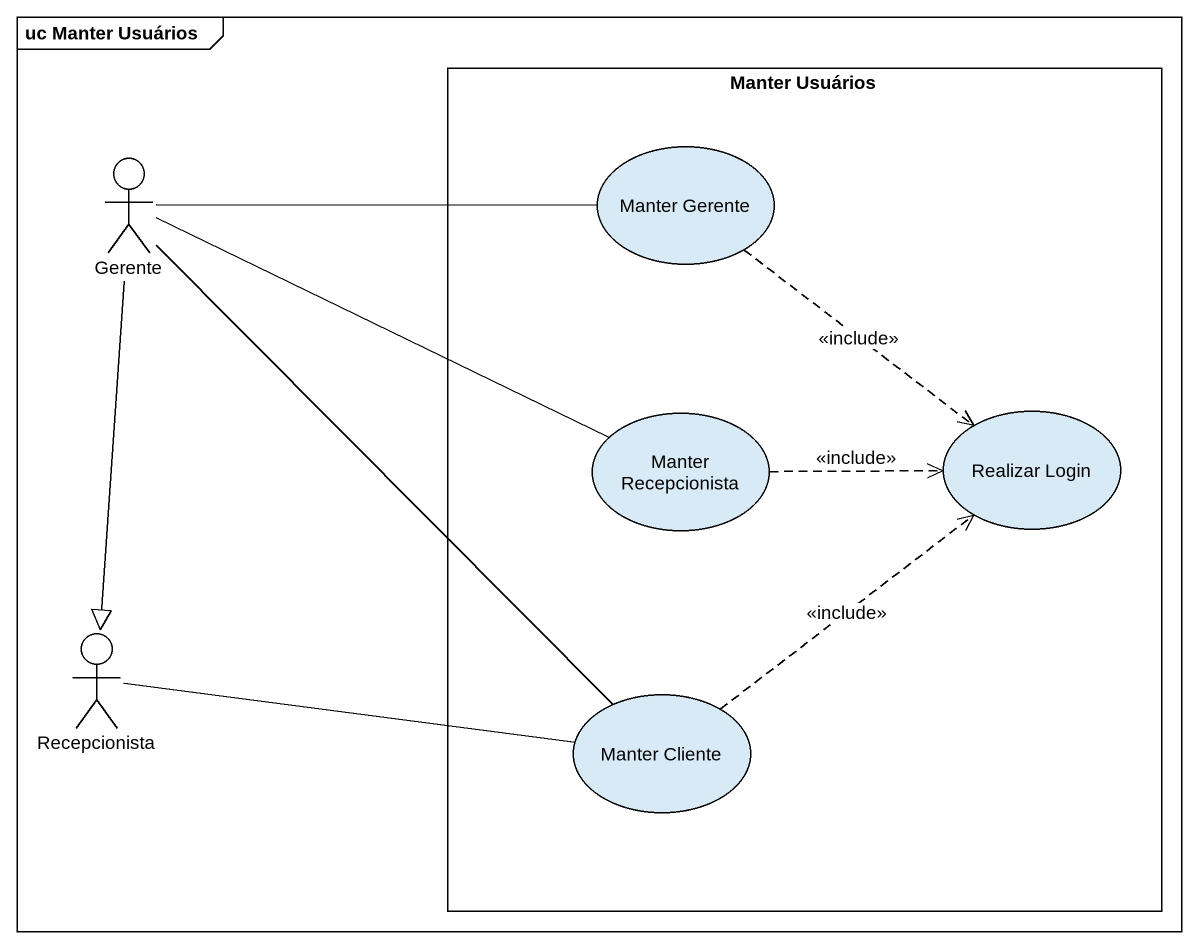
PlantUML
@startuml
mainframe uc Manter Usuários
rectangle "Manter Usuários" as Manter_Usuários {
  usecase "Manter Gerente" as Manter_Gerente
  usecase "Manter Recepcionista" as Manter_Recepcionista
  usecase "Realizar Login" as Realizar_Login
  usecase "Manter Cliente" as Manter_Cliente
}
actor Gerente
actor Recepcionista
Gerente -right- Manter_Gerente
Gerente -right- Manter_Recepcionista
Gerente --|> Recepcionista
Gerente -- Manter_Cliente
Manter_Gerente ..> Realizar_Login : <<include>>
Manter_Recepcionista .right.> Realizar_Login : <<include>>
Recepcionista -right- Manter_Cliente
Manter_Cliente .up.> Realizar_Login : <<include>>
@enduml
